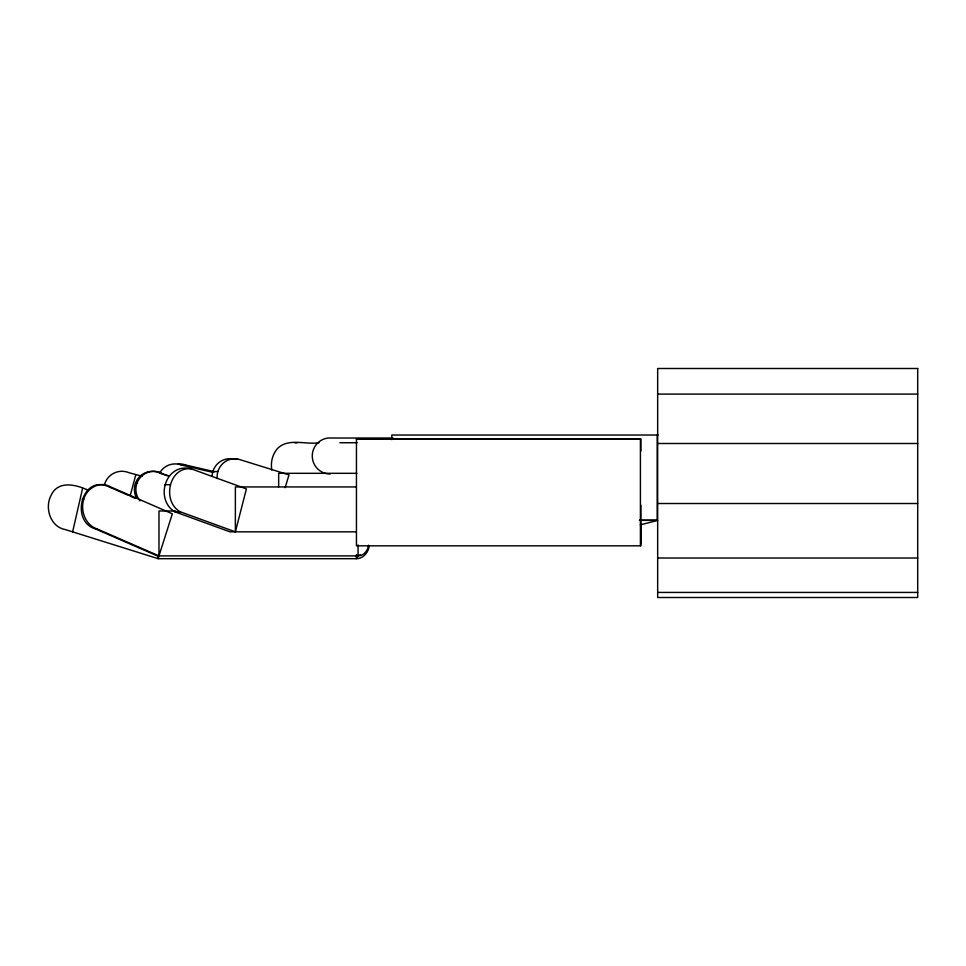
<?xml version="1.0" encoding="UTF-8"?>
<svg xmlns="http://www.w3.org/2000/svg" width="966" height="966" viewBox="0 0 966 966"><rect width="100%" height="100%" fill="white"/><g stroke="black" fill="none" stroke-linecap="round" stroke-linejoin="round"><path stroke-width="1.45" d="M191.147 468.8C168.615 466.506 161.89 501.499 180.111 511.751L235.366 531.843L246.402 488.893L191.147 468.8C165.741 462.328 154.258 499.084 174.725 511.751L229.993 531.843L356.369 531.843M368.481 545.186C368.01 550.535 363.747 555.885 358.06 555.885L157.386 555.885L95.405 528.885C70.24 521.664 81.47 475.308 107.492 486.296M369.241 545.561C368.65 552.129 363.409 558.686 356.442 558.686L158.207 558.686L65.362 529.585C50.329 526.929 44.388 507.814 51.126 495.256C58.165 480.042 76.326 484.63 88.256 490.269M83.776 499.168C80.178 510.495 85.153 524.9 96.998 528.885L158.979 555.885L172.346 513.803L110.366 486.792C99.957 480.573 86.747 488.168 83.776 499.168L82.182 499.168M72.619 531.855L82.557 488.482M159.197 554.351L158.207 558.686L158.207 555.692M130.048 496.21L135.856 474.548M285.115 487.745L288.991 474.886L237.346 458.838L232.323 458.838A18.185 17.883 -90 0 0 212.109 475.731M358.76 555.196L356.442 558.686L356.442 554.569M360.487 554.955L356.466 555.885M294.859 442.899L297.456 442.742M657.665 394.092L917.7 394.092M658.112 435.026L391.822 435.026L391.822 439.615M393.126 438.021L331.507 438.021A18.004 17.69 -90 0 0 312.272 455.336A18.004 17.69 -90 0 0 330.3 473.956M356.442 439.132L640.41 439.132L640.41 545.681M319.009 442.742C305.57 444.928 288.327 437.586 277.459 448.574C272.436 454.443 270.359 462.557 271.881 470.116M339.851 442.742L357.215 442.742M657.665 443.503L917.7 443.503M159.547 473.159A18.064 17.859 -90 0 1 181.234 464.984L185.508 464.984L214.537 471.758M212.858 471.541L217.881 471.541M168.905 475.84L160.344 473.207L167.408 475.84M356.913 473.316L278.667 473.316L278.667 486.767M135.506 483.085L137.003 483.085M164.945 484.715L170.318 484.715M110.366 486.792L108.76 486.792L128.043 495.196M356.225 486.936L235.366 486.936L235.366 531.843M657.665 503.515L917.7 503.515M175.571 510.99L158.979 510.99L158.979 555.885M174.725 511.751L180.111 511.751M639.407 520.251L657.218 520.251L657.218 435.135M639.589 520.36L657.665 520.36A503.238 503.238 0 0 1 640.289 524.792M95.405 528.885L96.998 528.885M640.893 543.58L641.376 524.127M657.665 558.022L917.7 558.022M657.665 592.424L917.7 592.424M181.234 464.984L213.16 472.434M142.135 476.238L129.07 472.736A18.113 18.113 0 0 0 104.449 484.703M130.796 496.391L134.938 498.19M640.893 451.025L640.893 438.987L356.442 438.987L356.442 545.826L640.893 545.826L640.893 505.194M358.06 544.957L358.06 555.885M178.082 463.946A18.064 17.859 90 0 1 185.508 464.984M136.411 497.707A18.028 18.004 -90 0 1 159.209 472.688M139.985 500.847A18.028 18.004 -90 0 1 161.841 473.207M217.181 478.568A18.185 17.883 -90 0 1 237.346 458.838M917.7 368.493L657.665 368.493L657.665 597.507L917.7 597.507L917.7 368.493"/></g></svg>
